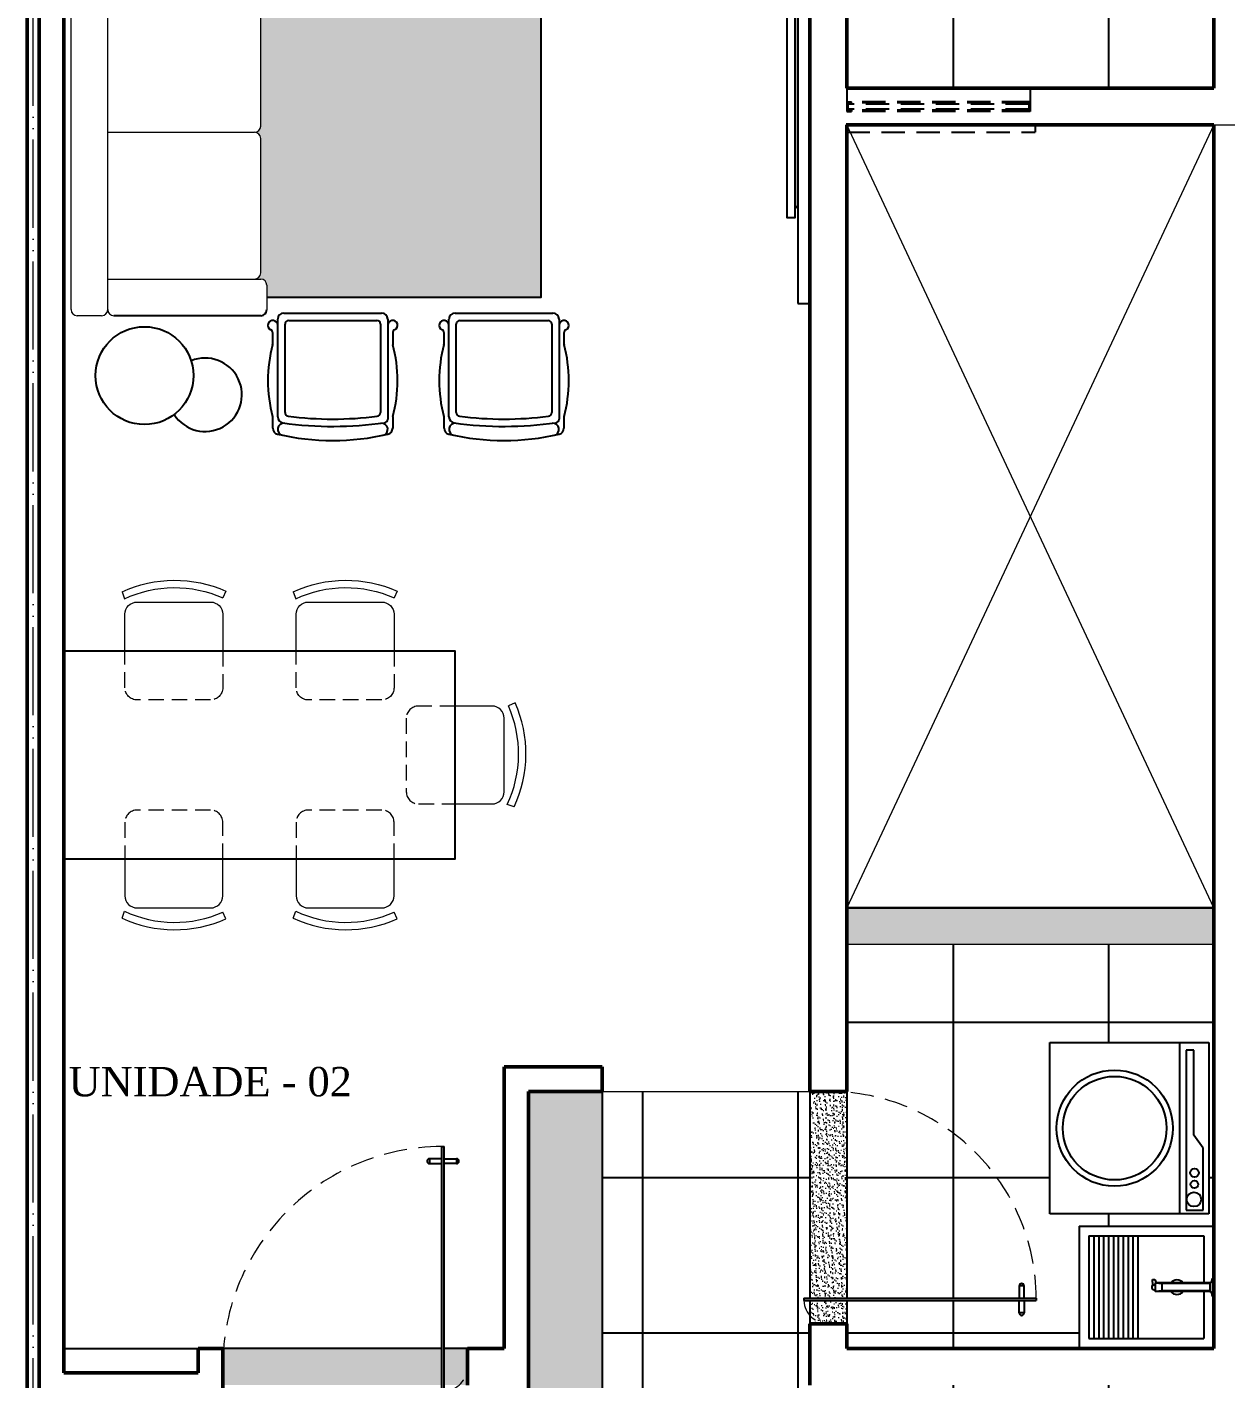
# Model space of a CAD drawing. Header units: millimetres. Extents: x 81693 to 98868, y 6565 to 11437.
# Drawn here: x 94812.7 to 95139.4, y 9619.7 to 9988.1 of the extents above; entities that cross this region are included whole.
import ezdxf

# ---------------------------------------------------------------- set-up
doc = ezdxf.new("R2010")
doc.units = ezdxf.units.MM
doc.linetypes.add('ACAD_ISO05W100', pattern=[33, 24, -3, 0, -3, 0, -3])
doc.linetypes.add('HIDDEN', pattern=[9.524999999999995, 6.349999999999998, -3.174999999999998])
for name, color, linetype in [('ACESSORIOS', 2, 'Continuous'), ('COZINHA', 2, 'Continuous'), ('MOD-Mobiliário', 2, 'Continuous'), ('Piso', 55, 'Continuous'), ('PN010', 1, 'Continuous'), ('Portas-Cotas', 2, 'Continuous'), ('Projeção Janela - Viga', 1, 'HIDDEN')]:
    doc.layers.add(name, color=color, linetype=linetype)
for name, color, linetype, lineweight in [('Fachadas - Varanda', 3, 'Continuous', 30), ('Hachura', 1, 'Continuous', 9), ('Moveis', 1, 'Continuous', 9), ('Nível Fachada', 7, 'Continuous', 70), ('Parede Baixa', 5, 'Continuous', 50), ('Pisos', 55, 'Continuous', 5), ('Pisos Externos', 15, 'Continuous', 9), ('Projeção Balanço', 2, 'ACAD_ISO05W100', 20), ('Projeção Portas', 55, 'HIDDEN', 5)]:
    doc.layers.add(name, color=color, linetype=linetype, lineweight=lineweight)
doc.styles.add('Valéria', font='romantic.ttf', dxfattribs={"height": 10})
pattern_1 = [(90, (41725.16940309828, 5949.269115472918), (-42.33333333333333, 1.747410359038192e-14), []), (180, (41725.16940309828, 5949.269115472918), (-1.747410359038192e-14, -42.33333333333333), [])]
pattern_2 = [(172.5, (41725.16940309828, 5949.269115472918), (-1.11584496374343, -1.191271162376831), [0, -1.286933333333333, 0, -1.439333333333333, 0, -1.375833333333333]), (142.4999999999999, (41725.16940309828, 5949.269115472918), (-2.749109504482448, -0.6300364257616329), [0, -0.6942666666666667, 0, -1.159933333333333, 0, -0.4445]), (102.4999999999999, (41725.90578410021, 5948.532734470988), (-1.867774372988573, 1.860999419441794), [0, -0.4233333333333331, 0, -1.523999999999999, 0, -1.989666666666666]), (92.49999999999984, (41725.90578410021, 5948.532734470988), (-2.325169271874702, 1.274270363871333), [0, -0.2116666666666667, 0, -0.9990666666666668, 0, -1.143])]

# ---------------------------------------------------------------- blocks, each defined once
blk = doc.blocks.new('cad')
at = {"layer": 'Moveis', "linetype": 'HIDDEN'}
for p, q in [((48722.24519273782, 6110.677698816849), (48722.24519273782, 6095.677698816849)), ((48757.24519273783, 6115.67769881685), (48727.24519273782, 6115.67769881685)), ((48762.24519273783, 6095.677698816849), (48762.24519273783, 6110.677698816849))]:
    blk.add_line(p, q, dxfattribs=at)
at = {"layer": 'Moveis'}
for p, q in [((48722.24519273782, 6095.677698816849), (48722.24519273782, 6080.677698816848)), ((48762.24519273783, 6080.677698816848), (48762.24519273783, 6095.677698816849)), ((48721.05854126356, 6071.527372335655), (48722.04519273782, 6074.377698816849)), ((48727.24519273782, 6075.677698816852), (48757.24519273783, 6075.677698816852)), ((48763.53935007535, 6071.190732448516), (48762.31217559613, 6073.928275517565))]:
    blk.add_line(p, q, dxfattribs=at)
at = {"layer": 'Moveis', "linetype": 'HIDDEN'}
for centre, start, end in [((48727.24519273782, 6110.677698816849), 90, 180), ((48757.24519273783, 6110.677698816849), 0, 90)]:
    blk.add_arc(centre, 5, start, end, dxfattribs=at)
at = {"layer": 'Moveis'}
for centre, radius, start, end in [((48727.24519273782, 6080.677698816848), 5, 180, 270), ((48757.24519273783, 6080.677698816848), 5, 270, 0), ((48742.66974783896, 6118.150822504262), 48.38862087798347, 244.7716226741193, 293.9494640603161), ((48742.66974783896, 6118.150822504262), 51.38862087798347, 245.1310253980689, 293.9609108707438)]:
    blk.add_arc(centre, radius, start, end, dxfattribs=at)

msp = doc.modelspace()

# ---------------------------------------------------------------- hatches: boundary and pattern name
at = {"layer": 'Hachura', "transparency": 33554687}
h = msp.add_hatch(dxfattribs=at)
h.set_pattern_fill('TEXTURED', color=55, scale=26.66666666666666, angle=270, pattern_type=2)
h.set_pattern_definition([(270, (41737.96940309829, 5930.069115472921), (20.26666666666666, -11.73333333333334), [1.066666666666667, -17.86666666666667, 0.7999999999999999, -7.733333333333333, 1.6, -18.93333333333333]), (274.9999999999999, (41747.56940309828, 5942.069115472921), (20.72735248671504, -10.5001149730383), [2.133333333333332, -17.86666666666666, 1.599999999999999, -7.733333333333331, 3.199999999999999, -18.93333333333332]), (279.9999999999999, (41748.90273643162, 5935.135782139587), (25.36393644207054, -7.171212151244848), [1.866666666666665, -4.533333333333326, 2.399999999999996, -14.13333333333332, 1.333333333333331, -17.59999999999997]), (284.9999999999999, (41751.30273643161, 5939.93578213959), (23.96982638907413, -6.000618541254383), [3.733333333333333, -4.533333333333333, 4, -14.13333333333333, 2.933333333333334, -17.6]), (289.9999999999999, (41740.36940309829, 5937.802448806258), (19.64233363340236, -11.86408476081861), [2.133333333333333, -14.66666666666666, 1.866666666666666, -10.93333333333333, 1.333333333333333, -8.533333333333331]), (295, (41736.63606976495, 5934.069115472921), (19.44075688238464, -13.29641867638772), [2.933333333333332, -14.66666666666666, 3.733333333333333, -10.93333333333333, 3.199999999999998, -8.533333333333331]), (299.9999999999999, (41738.76940309829, 5930.069115472921), (22.58238829104047, 1.952822790336045), [1.333333333333333, -8.8, 1.066666666666667, -13.06666666666667, 0.7999999999999999, -17.33333333333333]), (304.9999999999999, (41729.16940309828, 5942.069115472921), (26.45600610676487, -1.984318184313593), [2.933333333333332, -8.799999999999997, 2.133333333333333, -13.06666666666666, 1.599999999999999, -17.33333333333333]), (309.9999999999999, (41744.63606976495, 5937.535782139581), (19.23292048065883, -3.007637095090651), [1.066666666666667, -11.73333333333333, 0.7999999999999999, -7.466666666666667, 2.133333333333333, -13.6]), (314.9999999999999, (41735.03606976495, 5937.535782139581), (26.21009135598136, 5.468292441175952), [2.133333333333333, -11.73333333333333, 1.6, -7.466666666666667, 4, -13.6]), (319.9999999999999, (41735.03606976495, 5933.535782139581), (20.95408835782943, 7.133143531980323), [0.5333333333333332, -9.866666666666665, 1.333333333333333, -16.26666666666666, 1.6, -8.266666666666664]), (329.9999999999999, (41736.90273643162, 5932.735782139593), (19.88512516844082, 8.842047106606108), [1.333333333333332, -10.93333333333332, 0.5333333333333329, -12.79999999999999, 1.066666666666666, -9.86666666666666]), (335.0000000000001, (41736.90273643162, 5942.335782139584), (27.73937583625727, 6.484367988853361), [2.933333333333333, -10.93333333333333, 1.066666666666666, -12.8, 2.133333333333332, -9.866666666666664]), (340, (41733.70273643162, 5935.669115472927), (19.16327535985052, 9.768201798255136), [0.7999999999999996, -5.066666666666664, 1.599999999999999, -8.533333333333328, 1.066666666666666, -11.73333333333333]), (345, (41731.30273643161, 5945.269115472918), (20.72366126150354, 20.67410827115275), [1.6, -5.066666666666666, 3.2, -8.533333333333333, 2.133333333333333, -11.73333333333333]), (350.0000000000001, (41749.43606976495, 5934.335782139584), (14.64172892920889, 18.5391416727843), [1.866666666666664, -11.73333333333331, 0.7999999999999986, -13.86666666666665, 1.599999999999997, -13.06666666666665]), (355, (41730.23606976495, 5931.93578213959), (13.17939385037323, 22.13557267695471), [3.733333333333333, -11.73333333333333, 1.6, -13.86666666666667, 3.2, -13.06666666666667]), (360, (41737.96940309829, 5932.735782139593), (9.866666666666678, 23.46666666666667), [1.6, -8.266666666666666, 1.066666666666667, -16.26666666666667, 0.5333333333333333, -16.53333333333333]), (4.99999999999998, (41747.56940309828, 5942.335782139584), (17.34733535970761, 25.07400070737403), [3.2, -8.266666666666666, 1.066666666666667, -16.26666666666667, 1.066666666666667, -16.53333333333333]), (9.999999999999924, (41746.23606976495, 5937.002448806255), (12.90180365788561, 22.04190746273089), [1.866666666666664, -10.39999999999998, 1.599999999999997, -8.533333333333312, 1.866666666666664, -19.46666666666662]), (14.99999999999991, (41751.03606976495, 5932.202448806253), (10.93162958331686, 23.08249763078886), [3.733333333333331, -10.39999999999999, 3.199999999999997, -8.53333333333332, 3.733333333333331, -19.46666666666664]), (19.99999999999996, (41731.03606976495, 5938.869115472924), (7.261434517909079, 21.3724748181681), [2.133333333333332, -6.93333333333333, 1.066666666666666, -14.13333333333333, 1.599999999999999, -15.46666666666666]), (24.99999999999996, (41731.03606976495, 5924.469115472915), (5.371068650148356, 21.92402181778026), [3.999999999999999, -6.933333333333332, 2.133333333333333, -14.13333333333333, 3.199999999999999, -15.46666666666666]), (29.99999999999995, (41734.23606976495, 5946.069115472921), (2.532646029847634, 25.47999506538299), [1.333333333333333, -17.86666666666667, 1.6, -8.266666666666666, 1.866666666666667, -10.93333333333333]), (35, (41736.63606976495, 5943.669115472927), (0.891662110998265, 28.94631899092274), [2.93333333333333, -17.86666666666664, 3.199999999999996, -8.26666666666665, 3.733333333333329, -10.93333333333332]), (39.99999999999999, (41728.36940309829, 5940.202448806253), (6.334762778889098, 24.80957929872342), [0.8, -5.866666666666668, 1.066666666666667, -11.46666666666667, 2.133333333333334, -14.93333333333334]), (44.99999999999999, (41730.76940309829, 5937.802448806258), (4.148359782961091, 28.66139486409472), [1.6, -5.866666666666667, 2.133333333333333, -11.46666666666667, 4, -14.93333333333333]), (49.99999999999994, (41749.70273643162, 5948.202448806253), (-3.040505584005947, 19.60860902807363), [1.6, -9.599999999999996, 1.866666666666666, -8.266666666666664, 1.066666666666666, -11.2]), (55.00000000000003, (41732.90273643162, 5937.535782139581), (-6.703903332688852, 20.64557827546096), [3.2, -9.599999999999998, 3.733333333333333, -8.266666666666666, 2.133333333333333, -11.2]), (60.00000000000002, (41726.76940309829, 5926.069115472921), (-10.73486742963366, 18.20666419935817), [1.066666666666667, -7.466666666666667, 2.133333333333333, -16.53333333333333, 1.866666666666667, -15.2]), (64.99999999999996, (41741.43606976495, 5928.469115472915), (-9.237981874838036, 23.72719306787391), [2.133333333333333, -7.466666666666666, 4, -16.53333333333333, 3.733333333333333, -15.2]), (69.99999999999996, (41741.70273643162, 5943.669115472927), (-14.43810570535023, 21.14676211824348), [1.599999999999999, -11.19999999999999, 1.333333333333333, -10.13333333333333, 1.066666666666666, -16.26666666666666]), (75.00000000000001, (41732.10273643162, 5946.069115472921), (-17.92328238812934, 22.74731616872234), [3.2, -11.2, 2.933333333333334, -10.13333333333333, 2.133333333333334, -16.26666666666667]), (80, (41735.30273643161, 5942.069115472921), (-15.0331702312393, 19.16835973735893), [2.399999999999995, -8.799999999999983, 1.599999999999997, -11.99999999999998, 2.133333333333329, -11.73333333333331]), (85, (41747.30273643161, 5930.069115472921), (-21.42833166087545, 18.20353878930536), [2.933333333333334, -8.8, 3.2, -12, 3.466666666666667, -11.73333333333333])])
h.paths.add_polyline_path([(94969.41247051688, 9698.05424801747), (94949.41247051685, 9698.05424801747), (94949.41247051685, 9478.054248017455), (94969.41247051688, 9478.054248017455)])
h.paths.add_polyline_path([(95016.07913718351, 9478.054248017455), (94949.41247051685, 9478.054248017455), (94949.41247051685, 9438.054248017455), (95016.07913718351, 9438.05424801747)])
h.paths.add_polyline_path([(95136.07913718354, 9478.054248017455), (95069.41247051685, 9478.054248017455), (95069.41247051685, 9438.05424801747), (95136.07913718354, 9438.054248017455)])
at = {"layer": 'Nível Fachada', "transparency": 33554687}
h = msp.add_hatch(dxfattribs=at)
h.set_pattern_fill('DSTAR', color=55, scale=6.666666666666666, angle=180, pattern_type=2)
h.set_pattern_definition([(180, (111892.4470960653, 7122.712289183233), (-6.666666666666669, -6.666666666666664), [1.266666666666667, -5.4]), (36.25379999999999, (111889.9137627319, 7122.712289183233), (-73.33336573165035, -53.33328578482308), [1.240073333333333, -122.7670933333333]), (251.5650999999999, (111891.9804293986, 7124.178955849893), (6.666656021484724, 13.33333623061974), [1.264913333333331, -19.81693999999996]), (108.4348999999999, (111891.1804293986, 7121.778955849899), (-6.666656021484714, 13.33333623061974), [1.264913333333331, -19.81693999999997]), (325.4915, (111890.3804293986, 7124.178955849893), (-86.66668699459665, 59.99996572609719), [1.294433333333333, -128.14882]), (109.6537999999999, (111890.7137627319, 7123.245622516559), (-26.66663498247827, 73.33334757070816), [0.9910733333333327, -98.11605333333327]), (180, (111890.9137627319, 7122.712289183233), (-6.666666666666669, -6.666666666666664), [1, -5.666666666666666]), (254.0546, (111891.4470960653, 7122.712289183233), (-6.666665928642546, -26.66666751101434), [0.97068, -47.56338666666666]), (33.69009999999997, (111891.1804293986, 7123.645622516568), (-13.33333038514107, -6.666675563381273), [0.9614799999999988, -23.07552666666663]), (326.3098999999999, (111891.6470960653, 7123.245622516559), (13.33333038514106, -6.666675563381284), [0.9614799999999978, -23.0755266666666]), (213.6900999999999, (111887.3804293986, 7119.91228918323), (13.33333038514107, 6.666675563381274), [0.9614799999999999, -23.07552666666666]), (146.3099, (111887.8470960652, 7120.312289183224), (-13.33333038514107, 6.666675563381283), [0.9614799999999996, -23.07552666666666]), (285.9453999999999, (111887.5804293986, 7119.37895584989), (-6.666665928642521, 26.66666751101434), [0.9706799999999998, -47.56338666666664]), (360, (111888.1137627319, 7119.37895584989), (6.66666666666667, 6.666666666666663), [1, -5.666666666666666]), (70.34619999999997, (111888.3137627319, 7119.91228918323), (-26.66663498247828, -73.33334757070816), [0.991073333333333, -98.11605333333331]), (214.5085, (111888.6470960653, 7120.845622516565), (-86.66668699459667, -59.99996572609714), [1.294433333333331, -128.1488199999997]), (71.56509999999993, (111887.8470960652, 7118.445622516556), (-6.666656021484728, -13.33333623061974), [1.264913333333332, -19.81693999999998]), (288.4348999999999, (111887.0470960653, 7120.845622516565), (6.666656021484713, -13.33333623061975), [1.264913333333332, -19.81693999999998]), (143.7461999999999, (111889.1137627319, 7119.37895584989), (-73.3333657316503, 53.33328578482315), [1.240073333333332, -122.7670933333333]), (360, (111886.5804293986, 7119.37895584989), (6.66666666666667, 6.666666666666663), [1.266666666666667, -5.4])])
edge = h.paths.add_edge_path()
edge.add_arc((94874.74580385016, 9961.054248015666), 1.666666666666667, -89.99924286485941, 6.252776074688882e-11, ccw=False)
edge.add_line((94874.74582587434, 9959.38758134914), (94874.74580385018, 9959.387581348983))
edge.add_arc((94874.74580385016, 9957.720914682322), 1.666666666666667, 0, 90, ccw=False)
edge.add_line((94876.41247051685, 9957.720914682322), (94876.41247051685, 9921.054248015835))
edge.add_arc((94874.74580385016, 9921.05424801584), 1.666666666666667, -90, 0, ccw=False)
edge.add_line((94874.74580385016, 9919.387581349169), (94876.41247051688, 9919.387581349129))
edge.add_arc((94876.41247051685, 9917.720914682468), 1.666666666666667, 0, 89.999999998666, ccw=False)
edge.add_line((94878.07913718351, 9917.720914682468), (94878.07913718351, 9914.387581349136))
edge.add_line((94878.07913718351, 9914.387581349125), (94952.74580385018, 9914.387581349121))
edge.add_line((94952.7458038502, 9914.387581349125), (94952.7458038502, 10044.38758134916))
edge.add_line((94952.7458038502, 10044.38758134915), (94878.07913718351, 10044.38758134916))
edge.add_line((94878.07913718351, 10044.38758134917), (94878.07913718351, 10041.05424801584))
edge.add_arc((94876.41247051685, 10041.05424801583), 1.666666666666667, -90, 0, ccw=False)
edge.add_line((94876.41247051685, 10039.38758134917), (94874.74580385018, 10039.38758134917))
edge.add_arc((94874.74580385016, 10037.7209146825), 1.66666666666606, -2.091837814077735e-11, 90, ccw=False)
edge.add_line((94876.41247051685, 10037.7209146825), (94876.41247051685, 10001.05424801575))
edge.add_arc((94874.74580385016, 10001.05424801575), 1.666666666666667, -89.99924286485941, 6.252776074688882e-11, ccw=False)
edge.add_line((94874.74582587434, 9999.387581349227), (94874.74580385018, 9999.38758134907))
edge.add_arc((94874.74580385016, 9997.72091468241), 1.666666666666667, 0, 90, ccw=False)
edge.add_line((94876.41247051685, 9997.72091468241), (94876.41247051685, 9961.054248015666))
at = {"layer": 'Piso'}
h = msp.add_hatch(dxfattribs=at)
h.set_pattern_fill('ANSI37', color=256, scale=13.33333333333333, angle=44.99999999999999)
h.set_pattern_definition(pattern_1)
h.paths.add_polyline_path([(95136.07913718354, 10024.72091468413), (95036.07913718354, 10024.72091468413), (95036.07913718354, 10003.3875813508), (95036.72749737276, 10003.15130716624), (95036.78942625561, 10003.0780243822), (95036.81294659122, 10003.00885211507), (95036.81294659122, 10002.36482656176), (95036.81294659122, 10000.16630131989), (95038.06600224199, 10000.16630131989), (95038.20588238754, 10000.0610188146), (95038.35370224593, 9999.97227886608), (95038.50906247793, 9999.900433953131), (95038.671978902, 9999.844654155233), (95038.84265432121, 9999.805767903388), (95038.9512689894, 9999.784241760593), (95039.05827574419, 9999.757423155424), (95039.16368343895, 9999.725352143803), (95039.2674938666, 9999.688028180208), (95039.36969207098, 9999.645413065555), (95039.36969207098, 9999.924248017465), (95041.279125241, 9999.924248017465), (95041.279125241, 9999.387581350798), (95054.72023634134, 9999.387581350798), (95054.72023634134, 10005.37408938641), (95069.33065684109, 10005.37408938641), (95069.33065684109, 9990.734406648531), (95054.72023634134, 9990.734406648531), (95054.72023634134, 9996.720914684127), (95041.279125241, 9996.720914684127), (95041.279125241, 9996.184248017445), (95039.36969207098, 9996.184248017445), (95039.36969207098, 9996.463082969356), (95039.2674938666, 9996.420467854703), (95039.16368343895, 9996.383143891107), (95039.05827574419, 9996.351072879486), (95038.9512689894, 9996.324254274317), (95038.84265432121, 9996.302728131523), (95038.67195518465, 9996.263835126745), (95038.50897358153, 9996.208026328073), (95038.35361756077, 9996.135902245274), (95038.20586192182, 9996.047463462812), (95038.06600224199, 9995.942194715019), (95036.81294659122, 9995.942194715019), (95036.81294659122, 9993.743669473151), (95036.81294659122, 9993.079522665277), (95036.76542688809, 9992.996112839384), (95036.70864377481, 9992.950318276438), (95036.07913718354, 9992.720914684127), (95036.07913718354, 9971.387581350798), (95136.07913718354, 9971.387581350798)])
h = msp.add_hatch(dxfattribs=at)
h.set_pattern_fill('ANSI37', color=256, scale=13.33333333333333, angle=44.99999999999999)
h.set_pattern_definition(pattern_1)
h.paths.add_polyline_path([(95036.07913718351, 9697.83322875706), (95036.07913718351, 9641.720914684127), (95083.07821125047, 9641.720914684141), (95083.07821125047, 9645.054248017048, -1), (95084.41154458378, 9645.054248017048), (95084.41154458378, 9641.720914684141), (95087.74482344957, 9641.720914684141, 0.386875192792682)], flags=17)
edge = h.paths.add_edge_path()
edge.add_line((95136.07913718354, 9738.054248017455), (95036.07913718352, 9738.054248017455))
edge.add_line((95036.07913718351, 9738.054248017455), (95036.07913718351, 9697.833228757048))
edge.add_arc((95031.07913718354, 9641.387581350798), 56.66666666666011, 0.337035940844828, 84.93790703574439, ccw=False)
edge.add_line((95087.74482344957, 9641.720914684141), (95087.74487791714, 9641.720914684141))
edge.add_line((95087.74487791712, 9641.720914684141), (95087.74487791712, 9641.05424801707))
edge.add_line((95087.74487791712, 9641.054248017062), (95084.4115445838, 9641.054248017084))
edge.add_line((95084.41154458378, 9641.054248017092), (95084.41154458378, 9637.720914683716))
edge.add_arc((95083.74487791712, 9637.720914683705), 0.6666666666666666, -180, 0, ccw=False)
edge.add_line((95083.07821125047, 9637.720914683705), (95083.07821125047, 9641.05424801709))
edge.add_line((95083.07821125047, 9641.054248017092), (95036.07913718352, 9641.054248017394))
edge.add_line((95036.07913718351, 9641.054248017397), (95036.07913718352, 9628.054248017463))
edge.add_line((95036.07913718351, 9628.054248017455), (95099.41247051687, 9628.054248017455))
edge.add_line((95099.41247051688, 9628.054248017455), (95099.41247051688, 9661.38758135081))
edge.add_line((95099.41247051688, 9661.387581350813), (95136.07913718354, 9661.387581350737))
edge.add_line((95136.07913718354, 9661.38758135074), (95136.07913718354, 9738.054248017466))
h.paths.add_polyline_path([(95091.41247051685, 9664.7209146842), (95091.41247051685, 9711.387581350871), (95134.7458038502, 9711.387581350871), (95134.7458038502, 9664.7209146842)])
h = msp.add_hatch(dxfattribs=at)
h.set_pattern_fill('ANSI37', color=256, scale=13.33333333333333, angle=44.99999999999999)
h.set_pattern_definition(pattern_1)
h.paths.add_polyline_path([(95136.07913718354, 9618.054248017455), (95026.07913718354, 9618.054248017455), (95026.07913718354, 9634.720914684127), (95026.07913718354, 9636.977995832356, -0.1697820771555298), (95024.42080906504, 9641.054248017455), (95024.42080906504, 9641.720914684127), (95026.07913718351, 9641.720914684127), (95026.07913718351, 9698.05424801747), (94969.41247051688, 9698.05424801747), (94969.41247051688, 9478.054248017455), (95016.07913718351, 9478.054248017455), (95016.07913718351, 9438.05424801747), (95069.41247051685, 9438.05424801747), (95069.41247051685, 9478.054248017455), (95096.07913718354, 9478.054248017455), (95096.07913718354, 9561.387581350798), (95136.07913718354, 9561.387581350798)])
h.paths.add_polyline_path([(95081.7458038502, 9612.244384134166), (95079.7458038502, 9612.244384134166), (95079.7458038502, 9610.054248017455), (95078.41247051685, 9610.054248017455), (95078.41247051685, 9613.387581350798), (95080.41247051685, 9613.387581350798), (95081.7458038502, 9613.375983963262), (95081.7458038502, 9615.387581350798), (95082.41247051685, 9616.720914684127), (95084.41247051685, 9616.720914684127), (95084.41247051685, 9613.387581350798), (95086.41247051685, 9613.387581350798), (95086.41247051685, 9616.720914684127), (95133.41247051685, 9616.720914684127), (95133.41247051685, 9613.387581350798), (95134.7458038502, 9613.387581350798), (95134.7458038502, 9566.054248017455), (95133.41247051685, 9566.054248017455), (95133.41247051685, 9562.720914684127), (95127.41247051685, 9562.720914684127), (95086.41247051685, 9562.720914684127), (95086.41247051685, 9566.054248017455), (95084.41247051685, 9566.054248017455), (95084.41247051685, 9562.720914684127), (95082.41247051685, 9562.720914684127), (95081.7458038502, 9564.054248017455)], flags=16)
h.paths.add_polyline_path([(95025.74580385016, 9485.387581350798), (95025.74580385016, 9484.05424801747), (95036.41247051685, 9484.05424801747), (95036.41247051685, 9485.387581350798), (95039.74580385016, 9485.387581350798), (95039.74580385016, 9484.05424801747), (95041.07913718351, 9484.05424801747), (95041.07913718351, 9485.387581350798), (95044.41247051685, 9485.387581350798), (95044.41247051685, 9484.05424801747), (95045.74580385016, 9484.05424801747), (95045.74580385016, 9485.387581350798), (95049.07913718351, 9485.387581350798), (95049.07913718351, 9484.05424801747), (95050.41247051685, 9484.05424801747), (95050.41247051685, 9485.387581350798), (95053.74580385016, 9485.387581350798), (95053.74580385016, 9484.05424801747), (95055.07913718351, 9484.05424801747), (95055.07913718351, 9485.387581350798), (95058.41247051685, 9485.387581350798), (95058.41247051685, 9484.05424801747), (95059.74580385016, 9484.05424801747), (95059.74580385016, 9485.387581350798), (95063.07913718351, 9485.387581350798), (95063.07913718351, 9484.05424801747), (95068.41247051685, 9484.05424801747), (95068.41247051685, 9440.720914684141), (95068.41247051685, 9440.05424801747), (95061.74580385016, 9440.05424801747), (95058.41247051685, 9440.05424801747), (95027.07913718351, 9440.05424801747), (95023.74580385016, 9440.05424801747), (95017.07913718351, 9440.05424801747), (95017.07913718351, 9440.720914684141), (95017.07913718351, 9484.05424801747), (95022.41247051685, 9484.05424801747), (95022.41247051685, 9485.387581350798)], flags=16)
h.paths.add_polyline_path([(95067.74580385016, 9480.720914684141), (95067.74580385016, 9441.387581350798), (95017.74580385016, 9441.387581350798), (95017.74580385016, 9480.720914684141)], flags=0)
h.paths.add_polyline_path([(95024.64987568902, 9478.720914684141, 0.1875610654013171), (95019.07913718351, 9473.71562067602), (95019.07913718351, 9478.720914684141)], flags=0)
h.paths.add_polyline_path([(95028.30135940573, 9478.05424801747), (95057.19024829463, 9478.05424801747, -0.4142135623730951), (95066.19024829463, 9469.05424801747), (95066.19024829463, 9452.387581350798, -0.4142135623730951), (95057.19024829463, 9443.387581350798), (95028.30135940573, 9443.387581350798, -0.4142135623730951), (95019.30135940573, 9452.387581350798), (95019.30135940573, 9469.05424801747, -0.4142135623730951)], flags=0)
h.paths.add_polyline_path([(95028.30135940573, 9477.387581350798), (95057.19024829463, 9477.387581350798, -0.4142135623730951), (95065.52358162795, 9469.05424801747), (95065.52358162795, 9452.387581350798, -0.4142135623730951), (95057.19024829463, 9444.05424801747), (95028.30135940573, 9444.05424801747, -0.4142135623730951), (95019.96802607238, 9452.387581350798), (95019.96802607238, 9469.05424801747, -0.4142135623730951)], flags=0)
h.paths.add_polyline_path([(95028.30135940573, 9475.720914684141), (95033.63469273907, 9475.720914684141, -0.4142135623730951), (95034.96802607238, 9474.387581350798), (95034.96802607238, 9463.720914684141, -0.4142135623730951), (95033.63469273907, 9462.387581350798), (95022.96802607238, 9462.387581350798, -0.4142135623730951), (95021.63469273907, 9463.720914684141), (95021.63469273907, 9469.05424801747, -0.4142135623730951)], flags=0)
h.paths.add_polyline_path([(95031.63469273907, 9469.05424801747, -1), (95024.96802607238, 9469.05424801747, -1)], flags=0)
h.paths.add_polyline_path([(95030.96802607238, 9469.05424801747, -1), (95025.63469273907, 9469.05424801747, -1)], flags=0)
h.paths.add_polyline_path([(95030.30135940573, 9469.05424801747, -1), (95026.30135940573, 9469.05424801747, -1)], flags=0)
h.paths.add_polyline_path([(95038.96802607238, 9475.720914684141), (95046.52358162795, 9475.720914684141, -0.4142135623730951), (95047.85691496129, 9474.387581350798), (95047.85691496129, 9463.720914684141, -0.4142135623730951), (95046.52358162795, 9462.387581350798), (95038.96802607238, 9462.387581350798, -0.4142135623730951), (95037.63469273907, 9463.720914684141), (95037.63469273907, 9474.387581350798, -0.4142135623730951)], flags=0)
h.paths.add_polyline_path([(95046.07913718351, 9469.05424801747, -1), (95039.41247051685, 9469.05424801747, -1)], flags=0)
h.paths.add_polyline_path([(95045.41247051685, 9469.05424801747, -1), (95040.07913718351, 9469.05424801747, -1)], flags=0)
h.paths.add_polyline_path([(95044.74580385016, 9469.05424801747, -1), (95040.74580385016, 9469.05424801747, -1)], flags=0)
h.paths.add_polyline_path([(95060.84173201131, 9478.720914684141), (95066.41247051685, 9478.720914684141), (95066.41247051685, 9473.71562067602, 0.1875610654012472)], flags=0)
h.paths.add_polyline_path([(95051.85691496129, 9475.720914684141), (95057.19024829463, 9475.720914684141, -0.414213562373094), (95063.85691496129, 9469.05424801747), (95063.85691496129, 9463.720914684141, -0.4142135623730951), (95062.52358162795, 9462.387581350798), (95051.85691496129, 9462.387581350798, -0.4142135623730951), (95050.52358162795, 9463.720914684141), (95050.52358162795, 9474.387581350798, -0.4142135623730951)], flags=0)
h.paths.add_polyline_path([(95060.52358162795, 9469.05424801747, -1), (95053.85691496129, 9469.05424801747, -1)], flags=0)
h.paths.add_polyline_path([(95059.85691496129, 9469.05424801747, -1), (95054.52358162795, 9469.05424801747, -1)], flags=0)
h.paths.add_polyline_path([(95059.19024829463, 9469.05424801747, -1), (95055.19024829463, 9469.05424801747, -1)], flags=0)
h.paths.add_polyline_path([(95033.63469273907, 9459.05424801747, -0.4142135623730945), (95034.96802607238, 9457.720914684141), (95034.96802607238, 9447.05424801747, -0.4142135623730951), (95033.63469273907, 9445.720914684141), (95028.30135940573, 9445.720914684141, -0.4142135623730951), (95021.63469273907, 9452.387581350798), (95021.63469273907, 9457.720914684141, -0.4142135623730951), (95022.96802607238, 9459.05424801747)], flags=0)
h.paths.add_polyline_path([(95031.63469273907, 9452.387581350798, -1), (95024.96802607238, 9452.387581350798, -1)], flags=0)
h.paths.add_polyline_path([(95030.96802607238, 9452.387581350798, -1), (95025.63469273907, 9452.387581350798, -1)], flags=0)
h.paths.add_polyline_path([(95030.30135940573, 9452.387581350798, -1), (95026.30135940573, 9452.387581350798, -1)], flags=0)
h.paths.add_polyline_path([(95038.96802607238, 9459.05424801747), (95046.52358162795, 9459.05424801747, -0.4142135623730951), (95047.85691496129, 9457.720914684141), (95047.85691496129, 9447.05424801747, -0.4142135623730951), (95046.52358162795, 9445.720914684141), (95038.96802607238, 9445.720914684141, -0.4142135623730951), (95037.63469273907, 9447.05424801747), (95037.63469273907, 9457.720914684141, -0.4142135623730951)], flags=0)
h.paths.add_polyline_path([(95046.07913718351, 9452.387581350798, -1), (95039.41247051685, 9452.387581350798, -1)], flags=0)
h.paths.add_polyline_path([(95045.41247051685, 9452.387581350798, -1), (95040.07913718351, 9452.387581350798, -1)], flags=0)
h.paths.add_polyline_path([(95044.74580385016, 9452.387581350798, -1), (95040.74580385016, 9452.387581350798, -1)], flags=0)
h.paths.add_polyline_path([(95051.85691496129, 9459.05424801747), (95062.52358162795, 9459.05424801747, -0.4142135623730951), (95063.85691496129, 9457.720914684141), (95063.85691496129, 9452.387581350798, -0.4142135623730951), (95057.19024829463, 9445.720914684141), (95051.85691496129, 9445.720914684141, -0.4142135623730951), (95050.52358162795, 9447.05424801747), (95050.52358162795, 9457.720914684141, -0.4142135623731024)], flags=0)
h.paths.add_polyline_path([(95060.52358162795, 9452.387581350798, -1), (95053.85691496129, 9452.387581350798, -1)], flags=0)
h.paths.add_polyline_path([(95059.85691496129, 9452.387581350798, -1), (95054.52358162795, 9452.387581350798, -1)], flags=0)
h.paths.add_polyline_path([(95059.19024829463, 9452.387581350798, -1), (95055.19024829463, 9452.387581350798, -1)], flags=0)
h.paths.add_polyline_path([(95019.07913718351, 9447.726208692264, 0.1875610654010747), (95024.64987568902, 9442.720914684141), (95019.07913718351, 9442.720914684141)], flags=0)
h.paths.add_polyline_path([(95066.41247051685, 9447.726208692264), (95066.41247051685, 9442.720914684141), (95060.84173201134, 9442.720914684141, 0.1875610654012405)], flags=0)
at = {"layer": 'Pisos Externos'}
h = msp.add_hatch(dxfattribs=at)
h.set_pattern_fill('AR-SAND', color=256, scale=0.03333333333333333, angle=135)
h.set_pattern_definition([(172.5, (-2063.007353106732, 2975), (-1.11584496374343, -1.191271162376831), [0, -1.286933333333333, 0, -1.439333333333333, 0, -1.375833333333333]), (142.5, (-2063.007353106732, 2975), (-2.749109504482448, -0.6300364257616335), [0, -0.6942666666666668, 0, -1.159933333333333, 0, -0.4445]), (102.4999999999999, (-2062.270972104804, 2974.263618998072), (-1.867774372988574, 1.860999419441794), [0, -0.4233333333333333, 0, -1.524, 0, -1.989666666666666]), (92.49999999999994, (-2062.270972104804, 2974.263618998072), (-2.325169271874702, 1.274270363871332), [0, -0.2116666666666666, 0, -0.9990666666666665, 0, -1.143])])
h.paths.add_polyline_path([(95136.07913718354, 9748.054248017455), (95036.07913718351, 9748.054248017455), (95036.07913718351, 9738.054248017455), (95136.07913718354, 9738.054248017455)])
h = msp.add_hatch(dxfattribs=at)
h.set_pattern_fill('AR-SAND', color=256, scale=0.03333333333333333, angle=135)
h.set_pattern_definition(pattern_2)
h.paths.add_polyline_path([(95036.07913718351, 9697.83322875706, 0.02209113989322897), (95031.07913718354, 9698.05424801747), (95026.07913718351, 9698.05424801747), (95026.07913718351, 9641.720914684127), (95036.07913718351, 9641.720914684127)])
h.paths.add_polyline_path([(95026.07913718351, 9636.97799583237), (95026.07913718351, 9634.720914684127), (95031.07913718354, 9634.720914684127, -0.2152504370220707)], flags=17)
h.paths.add_polyline_path([(95036.07913718351, 9641.054248017397), (95026.07913718351, 9641.054248017455), (95026.07913718351, 9636.97799583237, 0.2152504370220707), (95031.07913718354, 9634.720914684127), (95036.07913718351, 9634.720914684127)])
h = msp.add_hatch(dxfattribs=at)
h.set_pattern_fill('AR-SAND', color=256, scale=0.03333333333333333, angle=135)
h.set_pattern_definition(pattern_2)
h.paths.add_polyline_path([(94925.7458038502, 9628.054248017455), (94866.28783346801, 9628.054248017455, 0.02086054677138484), (94866.07913718351, 9623.05424801747), (94866.07913718351, 9618.054248017455), (94925.7458038502, 9618.054248017455)])
h.paths.add_polyline_path([(94932.7458038502, 9628.054248017455), (94926.41247051694, 9628.054248017455), (94926.41247051685, 9618.054248017455), (94930.48872270195, 9618.054248017455, 0.2152504370222525), (94932.7458038502, 9623.054248017484)])
h.paths.add_polyline_path([(94932.7458038502, 9623.054248017484, -0.2152504370222527), (94930.48872270195, 9618.054248017455), (94932.7458038502, 9618.054248017455)], flags=17)

# ---------------------------------------------------------------- linework, layer by layer
at = {"color": 1}
for p, q in [((95103.41247051685, 9658.720914684127), (95103.41247051685, 9630.720914684127)), ((95104.7458038502, 9658.720914684127), (95104.7458038502, 9630.720914684127)), ((95106.07913718354, 9658.720914684127), (95106.07913718354, 9630.720914684127)), ((95107.41247051685, 9658.720914684127), (95107.41247051685, 9630.720914684127)), ((95108.7458038502, 9658.720914684127), (95108.7458038502, 9630.720914684127)), ((95110.07913718354, 9658.720914684127), (95110.07913718354, 9630.720914684127)), ((95111.41247051688, 9658.720914684127), (95111.41247051688, 9630.720914684127)), ((95112.74580385022, 9658.720914684127), (95112.74580385022, 9630.720914684127)), ((95114.07913718354, 9658.720914684127), (95114.07913718354, 9630.720914684127)), ((95115.41247051688, 9658.720914684127), (95115.41247051688, 9630.720914684127)), ((95119.41785980274, 9646.811381424915), (95120.05493321041, 9646.783099598782)), ((95119.48864573693, 9645.284162813528), (95119.41785980274, 9646.811381424915)), ((95120.05493321041, 9646.783099598782), (95120.40631639665, 9645.874248017462)), ((95135.7458038502, 9647.220914684141), (95135.74580385022, 9642.220914684112)), ((95135.7458038502, 9647.220914684141), (95136.07913718354, 9647.220914684141)), ((95119.37622690362, 9645.22872443284), (95120.12130088567, 9645.52391039284)), ((95119.3829398334, 9644.22873307368), (95120.12130088567, 9643.929847395419)), ((95120.12130088567, 9645.740914684131), (95120.12130088567, 9643.700914684123)), ((95120.21175218314, 9645.867164075382), (95121.95621433841, 9645.730541724763)), ((95121.95621433841, 9643.711287643491), (95120.21175218323, 9643.574665292886)), ((95135.20755391447, 9645.874248017462), (95120.254634219, 9645.874248017462)), ((95135.20757831221, 9643.567581350791), (95120.254634219, 9643.567581350791)), ((95135.07913718354, 9645.720914684127), (95122.07913718354, 9645.720914684127)), ((95122.07913718354, 9643.844213937024), (95122.07913718354, 9645.59761543123)), ((95135.07913718354, 9643.720914684127), (95122.07913718354, 9643.720914684127)), ((95135.07913718354, 9643.720914684127), (95135.07913718354, 9645.720914684127)), ((95135.74580385022, 9642.220914684112), (95136.07913718354, 9642.220914684112))]:
    msp.add_line(p, q, dxfattribs=at)
for points in [[(95119.37813059583, 9645.220914684127, 0.2367394438815972), (95119.33141540353, 9645.197482772106, 0.08551977734780755), (95119.2688765897, 9645.074468074723, 0.04312716139858454), (95119.23669715038, 9644.92604731302, 0.03183744741440536), (95119.22362209864, 9644.720914684127, 0.03183744741441453), (95119.23669715038, 9644.51578205522, 0.04312716139862574), (95119.2688765897, 9644.36736129353, 0.0855197773477114), (95119.33141540353, 9644.244346596148, 0.2367394438814631), (95119.37813059583, 9644.220914684127, 0.1597852215993366), (95119.41264564062, 9644.232233660667)], [(95119.39579791321, 9645.218172425193, 0.07714635293287125), (95119.37813059583, 9645.220914684127)]]:
    msp.add_lwpolyline(points, format="xyb", dxfattribs=at)
for centre, radius, start, end in [((95126.07913718354, 9644.720914684127), 2, 35.21643362604217, 144.7835663739579), ((95133.12596257751, 9647.487140434961), 2.633333333333333, 317.8774459987524, 354.1975760525035), ((95120.254634219, 9645.740914684131), 0.1333333333333333, 90, 180), ((95120.254634219, 9643.700914684123), 0.1333333333333333, 180, 270), ((95121.9458038502, 9645.59761543123), 0.1333333333333333, 0, 85.52186434978665), ((95121.9458038502, 9643.844213937024), 0.1333333333333333, 274.4781356502134, 0), ((95126.07913718354, 9644.720914684127), 2, 215.2164336260422, 324.7835663739578), ((95133.12680490447, 9641.95506330084), 2.632457489837257, 5.796171009669804, 42.12880693879449)]:
    msp.add_arc(centre, radius, start, end, dxfattribs=at)
at = {"layer": 'ACESSORIOS'}
for p, q in [((95099.41247051688, 9661.387581350813), (95099.41247051688, 9628.054248017455)), ((95099.41247051688, 9661.387581350813), (95136.07913718354, 9661.38758135074)), ((95102.07913718354, 9658.720914684127), (95102.07913718354, 9630.720914684127)), ((95102.07913718354, 9658.720914684127), (95133.41247051688, 9658.720914684127)), ((95133.41247051688, 9658.720914684127), (95133.41247051688, 9645.874248017462)), ((95133.41247051688, 9643.567581350791), (95133.41247051688, 9630.720914684127)), ((95102.07913718354, 9630.720914684127), (95133.41247051688, 9630.720914684127))]:
    msp.add_line(p, q, dxfattribs=at)
at = {"layer": 'COZINHA', "color": 2, "ltscale": 0.1}
for p, q in [((95091.41247051685, 9711.387581350871), (95134.7458038502, 9711.387581350871)), ((95091.41247051685, 9664.7209146842), (95091.41247051685, 9711.387581350871)), ((95126.7458038502, 9711.387581350871), (95126.7458038502, 9664.7209146842)), ((95130.69729558878, 9709.2769459747), (95128.5916796617, 9709.2769459747)), ((95128.5916796617, 9709.2769459747), (95128.5916796617, 9665.744630835594)), ((95130.69729558878, 9686.152387281247), (95130.69729558878, 9709.2769459747)), ((95134.7458038502, 9711.387581350871), (95134.7458038502, 9664.7209146842)), ((95133.1977064857, 9682.597534027234), (95130.69729558878, 9686.152387281247)), ((95133.1977064857, 9665.744630835594), (95133.1977064857, 9682.597534027234)), ((95128.5916796617, 9665.744630835594), (95133.1977064857, 9665.744630835594)), ((95134.7458038502, 9664.7209146842), (95091.41247051685, 9664.7209146842))]:
    msp.add_line(p, q, dxfattribs=at)
at = {"layer": 'COZINHA', "color": 1, "ltscale": 0.1}
for centre, radius in [((95109.07913718354, 9688.054248017543), 15.82770391714682), ((95130.82889391204, 9675.882715069216), 1.184427664071942), ((95130.82889391204, 9672.722749365224), 1.053321901330492), ((95130.69729558878, 9668.641235160532), 1.974017603788525)]:
    msp.add_circle(centre, radius, dxfattribs=at)
at = {"layer": 'COZINHA', "color": 2, "ltscale": 0.1}
msp.add_circle((95109.07913718354, 9688.054248017543), 14.11688295992402, dxfattribs=at)
at = {"layer": 'Fachadas - Varanda'}
msp.add_line((95136.07913718354, 9748.054248017455), (95036.07913718354, 9748.054248017455), dxfattribs=at)
at = {"layer": 'Hachura'}
for p, q in [((94824.7458038502, 9911.054248015796), (94824.74580385016, 10047.7209146825)), ((94834.7458038502, 9911.054248015796), (94834.74580385016, 10047.7209146825)), ((94876.41247051685, 9961.054248015796), (94876.41247051685, 9997.72091468241)), ((94834.74580385016, 9959.38758134914), (94874.74580385016, 9959.38758134914)), ((94834.74580385016, 9959.387581349023), (94874.74580385016, 9959.387581349023)), ((94876.41247051685, 9921.05424801584), (94876.41247051685, 9957.720914682453)), ((94834.74580385016, 9919.387581349125), (94876.41247051685, 9919.387581349125)), ((94878.07913718351, 9917.720914682468), (94878.07913718351, 9911.054248015796)), ((94833.07913718351, 9909.387581349125), (94826.41247051685, 9909.387581349125))]:
    msp.add_line(p, q, dxfattribs=at)
for centre, start, end in [((94874.74580385016, 9961.054248015796), 270, 0), ((94874.74580385016, 9961.054248015666), 270, 0), ((94874.74580385016, 9957.720914682453), 0, 90), ((94874.74580385016, 9957.720914682322), 0, 90), ((94874.74580385016, 9921.05424801584), 270, 0), ((94876.41247051685, 9917.720914682468), 0, 90), ((94826.41247051685, 9911.054248015796), 180, 270), ((94833.07913718351, 9911.054248015796), 270, 0), ((94836.41247051685, 9911.054248015796), 180, 270)]:
    msp.add_arc(centre, 1.666666666666667, start, end, dxfattribs=at)
at = {"layer": 'MOD-Mobiliário', "color": 1, "linetype": 'Continuous', "ltscale": 10}
msp.add_lwpolyline([(95021.91693609684, 10029.44683736363), (95021.91693609684, 9936.113504030298), (95019.90396938408, 9936.113504030298), (95019.90396938408, 10029.44683736363)], close=True, dxfattribs=at)
msp.add_lwpolyline([(95021.91693609684, 9976.459158522055), (95021.91693609684, 9938.483821452632), (95022.7458038502, 9939.55046813815), (95022.7458038502, 10025.89136123012), (95021.91693609684, 10026.4839405857), (95021.91693609684, 9984.511025373089)], dxfattribs=at)
at = {"layer": 'Parede Baixa'}
for p, q in [((94812.7458038502, 9141.387581350798), (94812.7458038502, 10648.05424801746)), ((94816.07913718354, 9141.387581350798), (94816.07913718354, 10648.05424801746)), ((95026.07913718354, 9698.05424801747), (95026.07913718354, 10151.3875813508)), ((95036.07913718354, 9971.387581350798), (95036.07913718354, 10144.72091468413)), ((95136.07913718354, 9971.387581350798), (95136.07913718354, 10144.72091468413)), ((94822.7458038502, 9621.387581350798), (94822.7458038502, 10051.3875813508)), ((95036.07913718354, 9971.387581350798), (95136.07913718354, 9971.387581350798)), ((95036.07913718354, 9961.387581350798), (95136.07913718354, 9961.387581350798)), ((95036.07913718351, 9698.05424801747), (95036.07913718354, 9961.387581350798)), ((95136.07913718354, 9628.054248017455), (95136.07913718354, 9961.387581350798)), ((94969.41247051688, 9704.720914684127), (94942.7458038502, 9704.720914684127)), ((94942.7458038502, 9704.720914684127), (94942.7458038502, 9628.054248017455)), ((94969.41247051688, 9698.05424801747), (94969.41247051688, 9704.720914684127)), ((94949.41247051685, 9698.05424801747), (94949.41247051685, 9428.05424801747)), ((94969.41247051688, 9698.05424801747), (94949.41247051685, 9698.05424801747)), ((95036.07913718351, 9698.05424801747), (95026.07913718354, 9698.05424801747)), ((95026.07913718354, 9618.054248017455), (95026.07913718354, 9634.720914684127)), ((95036.07913718351, 9634.720914684127), (95026.07913718351, 9634.720914684127)), ((95036.07913718351, 9628.054248017455), (95036.07913718351, 9634.720914684127)), ((94859.41247051685, 9628.054248017455), (94866.07913718354, 9628.054248017455)), ((94859.41247051685, 9621.387581350798), (94859.41247051685, 9628.054248017455)), ((94866.07913718354, 9628.054248017455), (94866.07913718354, 9601.387581350798)), ((94932.7458038502, 9628.054248017455), (94942.7458038502, 9628.054248017455)), ((94932.7458038502, 9628.054248017455), (94932.7458038502, 9618.054248017455)), ((95136.07913718354, 9628.054248017455), (95036.07913718351, 9628.054248017455)), ((94822.7458038502, 9621.387581350798), (94859.41247051685, 9621.387581350798))]:
    msp.add_line(p, q, dxfattribs=at)
at = {"layer": 'Piso'}
for p, q in [((95026.07913718351, 9698.05424801747), (95026.07913718351, 9641.720914684127)), ((95026.07913718351, 9641.054248017455), (95026.07913718351, 9634.720914684127)), ((94925.7458038502, 9628.054248017455), (94866.07913718351, 9628.054248017455)), ((94932.7458038502, 9628.054248017455), (94926.41247051694, 9628.054248017455))]:
    msp.add_line(p, q, dxfattribs=at)
msp.add_lwpolyline([(94878.07913718351, 10044.38758134917), (94952.7458038502, 10044.38758134915), (94952.7458038502, 9914.387581349125), (94878.07913718351, 9914.387581349125)], dxfattribs=at)
at = {"layer": 'Pisos'}
for p, q in [((95136.07913718354, 9748.054248017455), (95036.07913718354, 9961.387581350798)), ((95136.07913718354, 9961.387581350798), (95036.07913718354, 9748.054248017455)), ((95136.07913718354, 9738.054248017455), (95036.07913718354, 9738.054248017455))]:
    msp.add_line(p, q, dxfattribs=at)
at = {"layer": 'Pisos Externos'}
msp.add_line((94969.41247051688, 9698.05424801747), (95026.07913718354, 9698.05424801747), dxfattribs=at)
at = {"layer": 'PN010'}
for p, q in [((95022.7458038502, 10151.3875813508), (95022.7458038502, 9912.720914684098)), ((95022.7458038502, 9912.720914684098), (95026.07913718354, 9912.720914684098)), ((94876.41247051685, 9909.387581349125), (94836.41247051685, 9909.387581349125)), ((94881.03968235337, 9881.826773737215), (94881.03968235337, 9908.463399717999)), ((94882.70379275036, 9910.130067823447), (94909.37301682141, 9910.130067823447)), ((94911.03968235337, 9908.467935855857), (94911.03968235337, 9881.246856800375)), ((94927.70634902005, 9881.826773737215), (94927.70634902005, 9908.463399717999)), ((94929.37045941704, 9910.130067823447), (94956.03968348807, 9910.130067823447)), ((94957.70634902005, 9908.467935855857), (94957.70634902005, 9881.246856800375)), ((94879.70634902005, 9901.94283115019), (94879.70634902005, 9904.688549383332)), ((94883.03968235337, 9882.997087427771), (94883.03968235337, 9907.130067823447)), ((94884.03968235337, 9908.130067823447), (94908.03968235337, 9908.130067823447)), ((94909.03968235337, 9907.130067823447), (94909.03968235337, 9882.997087427771)), ((94912.37301568671, 9904.688549383332), (94912.37301568671, 9901.94283115019)), ((94926.37301568671, 9901.94283115019), (94926.37301568671, 9904.688549383332)), ((94929.70634902005, 9882.997087427771), (94929.70634902005, 9907.130067823447)), ((94930.70634902005, 9908.130067823447), (94954.70634902005, 9908.130067823447)), ((94955.70634902005, 9907.130067823447), (94955.70634902005, 9882.997087427771)), ((94959.03968235337, 9904.688549383332), (94959.03968235337, 9901.94283115019)), ((94879.70634902005, 9878.757499961379), (94879.70634902005, 9881.50321819452)), ((94912.37301568671, 9881.50321819452), (94912.37301568671, 9878.757499961379)), ((94926.37301568671, 9878.757499961379), (94926.37301568671, 9881.50321819452)), ((94959.03968235337, 9881.50321819452), (94959.03968235337, 9878.757499961379)), ((94925.7458038502, 9616.395919898983), (94925.7458038502, 9683.0533220844)), ((94925.7458038502, 9683.0533220844), (94926.41247051685, 9683.0533220844)), ((94926.41247051685, 9616.395919898983), (94926.41247051726, 9683.0533220844)), ((94925.7458038502, 9679.719988751072), (94922.41247051685, 9679.719988751072)), ((94922.41247051685, 9679.719988751072), (94922.41247051685, 9678.38665541773)), ((94922.41247051685, 9678.38665541773), (94925.7458038502, 9678.38665541773)), ((94926.41247051685, 9679.719988751072), (94929.7458038502, 9679.719988751072)), ((94929.7458038502, 9678.38665541773), (94926.41247051685, 9678.38665541773)), ((94929.7458038502, 9679.719988751072), (94929.7458038502, 9678.38665541773)), ((95084.41154458378, 9645.054248017048), (95083.07821125047, 9645.054248017048)), ((95083.07821125047, 9645.054248017048), (95083.07821125047, 9641.720914683705)), ((95084.41154458378, 9641.720914683705), (95084.41154458378, 9645.054248017048)), ((95024.42080906504, 9641.720914684127), (95087.74487791712, 9641.720914684141)), ((95024.42080906504, 9641.720914684127), (95024.42080906504, 9641.054248017455)), ((95024.42080906504, 9641.05424801747), (95087.74487791712, 9641.054248017062)), ((95083.07821125047, 9637.720914683705), (95083.07821125047, 9641.054248017048)), ((95084.41154458378, 9641.054248017048), (95084.41154458378, 9637.720914683705)), ((95087.74487791712, 9641.720914683705), (95087.74487791712, 9641.054248017048)), ((95084.41154458378, 9637.720914683705), (95083.07821125047, 9637.720914683705))]:
    msp.add_line(p, q, dxfattribs=at)
msp.add_lwpolyline([(94822.7458038502, 9818.05424801584), (94822.7458038502, 9761.387581349169), (94929.41247051685, 9761.387581349169), (94929.41247051685, 9818.05424801584), (94822.7458038502, 9818.05424801584)], dxfattribs=at)
msp.add_circle((94844.73992691787, 9893.08238767238), 13.33333333333333, dxfattribs=at)
for centre, radius, start, end in [((94876.41247051685, 9911.054248015796), 1.666666666666667, 270, 0), ((94882.70634902005, 9908.463401156776), 1.666666666666667, 90.34725032562353, 176.8858961751075), ((94909.37301568671, 9908.463401156776), 1.666666666666667, 0.8138537379453602, 90.000039008451), ((94929.37301568671, 9908.463401156776), 1.666666666666667, 90.34725032562353, 176.8858961751075), ((94956.03968235337, 9908.463401156776), 1.666666666666667, 0.8138537379453602, 90.000039008451), ((94879.70634902005, 9906.796734490119), 1.333333333333333, 0, 244.6231242476141), ((94878.70634902005, 9904.688549383332), 1, 0, 64.62306647535785), ((94884.03968235337, 9907.130067823447), 0.9999999999999787, 90, 180), ((94908.03968235337, 9907.130067823447), 1.000000000000008, 0, 90), ((94912.37301568671, 9906.796734490119), 1.333333333333333, 295.3769335246421, 179.999858166853), ((94913.37301568671, 9904.688549383332), 1, 115.3769335246421, 180), ((94926.37301568671, 9906.796734490119), 1.333333333333333, 0, 244.6231242476141), ((94925.37301568671, 9904.688549383332), 1, 0, 64.62306647535785), ((94930.70634902005, 9907.130067823447), 0.9999999999999787, 90, 180), ((94954.70634902005, 9907.130067823447), 1.000000000000008, 0, 90), ((94959.03968235337, 9906.796734490119), 1.333333333333333, 295.3769335246421, 179.999858166853), ((94960.03968235337, 9904.688549383332), 1, 115.3769335246421, 180), ((94916.53968235337, 9891.723024672356), 38.16666666666735, 165.1337100877447, 194.8662899122553), ((94878.03968235337, 9901.94283115019), 1.666666666666667, 345.1337100877446, 0), ((94914.03968235337, 9901.94283115019), 1.666666666666667, 180, 194.8662899122553), ((94875.53968235337, 9891.723024672356), 38.16666666666725, 345.1337100877446, 14.86628991225534), ((94963.20634902005, 9891.723024672356), 38.16666666666735, 165.1337100877447, 194.8662899122553), ((94924.70634902005, 9901.94283115019), 1.666666666666667, 345.1337100877446, 0), ((94960.70634902005, 9901.94283115019), 1.666666666666667, 180, 194.8662899122553), ((94922.20634902005, 9891.723024672356), 38.16666666666725, 345.1337100877446, 14.86628991225534), ((94861.28514219502, 9887.870451969233), 10, 212.4878794181202, 112.5420505789724), ((94884.03968235337, 9882.997088701719), 1, 179.9999270081896, 262.8936566023164), ((94908.03968235337, 9882.997088701719), 1, 277.1063433976836, 7.299181041125326e-05), ((94930.70634902005, 9882.997088701719), 1, 179.9999270081896, 262.8936566023164), ((94954.70634902005, 9882.997088701719), 1, 277.1063433976836, 7.299181041125326e-05), ((94878.03968235337, 9881.50321819452), 1.666666666666667, 0, 14.86628991225534), ((94881.37301568671, 9878.757499961379), 1.666666666666667, 180, 256.9594243708661), ((94882.70634902005, 9881.826773737215), 1.666666666666667, 180, 262.2070756642255), ((94882.70634902005, 9878.463401156776), 1.666666666666667, 82.46408034053206, 258.1630024744509), ((94896.03968235337, 9979.251958708388), 100, 262.2070756642255, 278.1296847785655), ((94896.03968235337, 9979.251958708388), 98, 262.8936566023164, 277.1063433976836), ((94909.37301568671, 9878.463401156776), 1.666666666666667, 281.8369996696468, 97.53592036674567), ((94910.03968235337, 9881.246856800375), 1, 278.1296847785655, 0), ((94910.70634902005, 9878.757499961379), 1.666666666666667, 283.0405756291338, 0), ((94914.03968235337, 9881.50321819452), 1.666666666666667, 165.1337100877447, 180), ((94924.70634902005, 9881.50321819452), 1.666666666666667, 0, 14.86628991225534), ((94928.03968235337, 9878.757499961379), 1.666666666666667, 180, 256.9594243708661), ((94929.37301568671, 9881.826773737215), 1.666666666666667, 180, 262.2070756642255), ((94929.37301568671, 9878.463401156776), 1.666666666666667, 82.46408034053206, 258.1630024744509), ((94942.70634902005, 9979.251958708388), 100, 262.2070756642255, 278.1296847785655), ((94942.70634902005, 9979.251958708388), 98, 262.8936566023164, 277.1063433976836), ((94956.03968235337, 9878.463401156776), 1.666666666666667, 281.8369996696468, 97.53592036674567), ((94956.70634902005, 9881.246856800375), 1, 278.1296847785655, 0), ((94957.37301568671, 9878.757499961379), 1.666666666666667, 283.0405756291338, 0), ((94960.70634902005, 9881.50321819452), 1.666666666666667, 165.1337100877447, 180), ((94896.03968235337, 9942.081183436756), 66.66666666666666, 256.9594243708661, 283.0405756291338), ((94942.70634902005, 9942.081183436756), 66.66666666666666, 256.9594243708661, 283.0405756291338), ((94922.41247051685, 9679.0533220844), 0.6666666666666666, 90, 270), ((94929.7458038502, 9679.0533220844), 0.6666666666666666, 270, 90), ((95083.74487791712, 9645.054248017048), 0.6666666666666666, 0, 180), ((95083.74487791712, 9637.720914683705), 0.6666666666666666, 180, 0)]:
    msp.add_arc(centre, radius, start, end, dxfattribs=at)
at = {"layer": 'Portas-Cotas'}
for p, q in [((94969.41247051688, 9698.05424801747), (94969.41247051688, 9478.054248017455)), ((95036.07913718351, 9698.05424801747), (95036.07913718351, 9641.720914684127)), ((95036.07913718351, 9641.054248017397), (95036.07913718351, 9634.720914684127)), ((94822.7458038502, 9628.054248017455), (94859.41247051685, 9628.054248017455))]:
    msp.add_line(p, q, dxfattribs=at)
at = {"layer": 'Projeção Balanço', "color": 1}
for p, q in [((94814.41247051685, 9601.387581350798), (94814.41247051685, 10061.3875813508)), ((95136.07913718354, 9961.387581350798), (95144.41247051685, 9961.387581350798))]:
    msp.add_line(p, q, dxfattribs=at)
at = {"layer": 'Projeção Janela - Viga'}
for p, q in [((95036.07913718354, 9971.387581350798), (95036.07913718354, 9961.387581350798)), ((95086.07913718354, 9971.387581350798), (95086.07913718354, 9961.387581350798)), ((95036.07913718354, 9967.720914684112), (95037.41247051685, 9967.720914684112)), ((95036.41247051685, 9967.387581350784), (95036.41247051685, 9965.387581350784)), ((95036.41247051685, 9967.387581350784), (95037.41247051685, 9967.387581350784)), ((95037.41247051685, 9967.387581350784), (95037.41247051685, 9967.720914684112)), ((95084.7458038502, 9967.720914684127), (95037.41247051685, 9967.720914684112)), ((95084.7458038502, 9967.387581350798), (95037.41247051685, 9967.387581350784)), ((95086.07913718354, 9967.720914684127), (95084.7458038502, 9967.720914684127)), ((95084.7458038502, 9967.387581350798), (95084.7458038502, 9967.720914684127)), ((95085.7458038502, 9967.387581350798), (95084.7458038502, 9967.387581350798)), ((95085.7458038502, 9967.387581350798), (95085.7458038502, 9965.387581350798)), ((95036.07913718354, 9965.054248017455), (95037.41247051685, 9965.054248017455)), ((95085.7458038502, 9967.054248017455), (95036.41247051685, 9967.054248017455)), ((95085.7458038502, 9965.720914684127), (95036.41247051685, 9965.720914684112)), ((95036.41247051685, 9965.387581350784), (95037.41247051685, 9965.387581350784)), ((95037.41247051685, 9965.387581350784), (95037.41247051685, 9965.054248017455)), ((95084.7458038502, 9965.387581350798), (95037.41247051685, 9965.387581350784)), ((95084.7458038502, 9965.054248017455), (95037.41247051685, 9965.054248017455)), ((95085.7458038502, 9965.387581350798), (95084.7458038502, 9965.387581350798)), ((95084.7458038502, 9965.387581350798), (95084.7458038502, 9965.054248017455)), ((95086.07913718354, 9965.054248017455), (95084.7458038502, 9965.054248017455)), ((95087.41247051685, 9961.387581350784), (95087.41247051685, 9959.387581350784)), ((95036.07913718354, 9959.38758135077), (95087.41247051685, 9959.387581350784))]:
    msp.add_line(p, q, dxfattribs=at)
at = {"layer": 'Projeção Portas'}
for centre, radius, start, end in [((95031.07913718354, 9641.387581350798), 56.66666666666121, 0.3370359407668861, 90), ((94926.07913718351, 9623.054248017484), 59.99999999999515, 90.31831152380687, 180), ((95031.07913718354, 9641.387581350798), 6.666666666676368, 182.8659839827391, 270), ((94926.07913718351, 9623.054248017484), 6.666666666676368, 272.8659839827658, 0)]:
    msp.add_arc(centre, radius, start, end, dxfattribs=at)

# ---------------------------------------------------------------- block references
at = {"layer": 'Piso', "yscale": 0.6666666666666666, "zscale": 0.6666666666666666}
for p, xscale, rotation in [((62357.91567535832, 13881.83938056041), -0.6666666666666666, 180), ((62404.58234202499, 13881.83938056041), -0.6666666666666666, 180), ((98993.19760306143, -22705.10921380937), 0.6666666666666666, 90)]:
    msp.add_blockref('cad', p, dxfattribs=dict(at, xscale=xscale, rotation=rotation))
at = {"layer": 'Piso', "xscale": 0.6666666666666666, "yscale": 0.6666666666666666, "zscale": 0.6666666666666666}
for p in [(62357.91567535832, 5697.602448804602), (62404.58234202499, 5697.602448804602)]:
    msp.add_blockref('cad', p, dxfattribs=at)

# ---------------------------------------------------------------- texts
at = {"layer": 'Portas-Cotas', "insert": (94862.66758310083, 9704.720914684127), "char_height": 8, "attachment_point": 2, "style": 'Valéria'}
msp.add_mtext('{\\C12;UNIDADE - 02}', dxfattribs=at)

doc.saveas('drawing.dxf')
